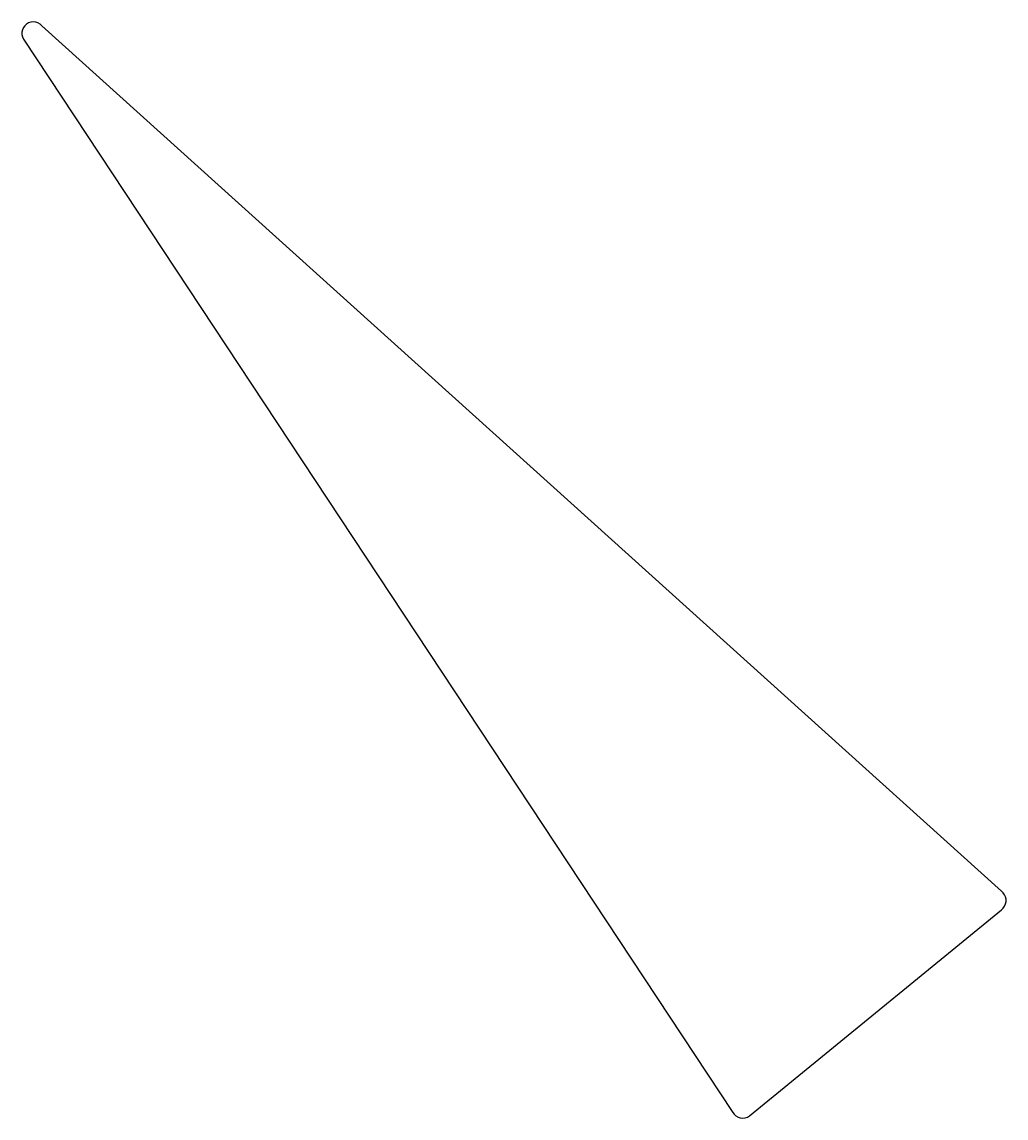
# Model space of a CAD drawing. Header units: metres. Extents: x -425 to 5, y -95 to 383.
import ezdxf

# ---------------------------------------------------------------- set-up
doc = ezdxf.new("R2010")
doc.units = ezdxf.units.M

msp = doc.modelspace()

# ---------------------------------------------------------------- linework, layer by layer
for p, q in [((-421.71, 383.008), (-422.615, 382.486)), ((-420.715, 383.33), (-421.71, 383.008)), ((-419.676, 383.439), (-420.715, 383.33)), ((-418.636, 383.329), (-419.676, 383.439)), ((-417.642, 383.005), (-418.636, 383.329)), ((-416.737, 382.482), (-417.642, 383.005)), ((-424.651, 378.965), (-424.652, 377.92)), ((-424.433, 379.987), (-424.651, 378.965)), ((-424.008, 380.942), (-424.433, 379.987)), ((-423.392, 381.787), (-424.008, 380.942)), ((-422.615, 382.486), (-423.392, 381.787)), ((-415.961, 381.782), (-416.737, 382.482)), ((2.94189, 4.04292), (-415.961, 381.782)), ((-424.652, 377.92), (-424.436, 376.897)), ((-424.436, 376.897), (-424.011, 375.942)), ((-424.011, 375.942), (-114.332, -92.4968)), ((3.71817, 3.34291), (2.94189, 4.04292)), ((4.33195, 2.49681), (3.71817, 3.34291)), ((4.75641, 1.5416), (4.33195, 2.49681)), ((4.97298, 0.518982), (4.75641, 1.5416)), ((4.97221, -0.526276), (4.97298, 0.518982)), ((-107.064, -94.0472), (2.93594, -4.04724)), ((2.93594, -4.04724), (3.71326, -3.34837)), ((3.71326, -3.34837), (4.32829, -2.50317)), ((4.32829, -2.50317), (4.75414, -1.54857)), ((4.75414, -1.54857), (4.97221, -0.526276)), ((-114.332, -92.4968), (-113.718, -93.3429)), ((-113.718, -93.3429), (-112.942, -94.0429)), ((-112.942, -94.0429), (-112.037, -94.5662)), ((-112.037, -94.5662), (-111.043, -94.89)), ((-111.043, -94.89), (-110.004, -95)), ((-110.004, -95), (-108.964, -94.8915)), ((-108.964, -94.8915), (-107.97, -94.5692)), ((-107.97, -94.5692), (-107.064, -94.0472))]:
    msp.add_line(p, q)

doc.saveas('drawing.dxf')
